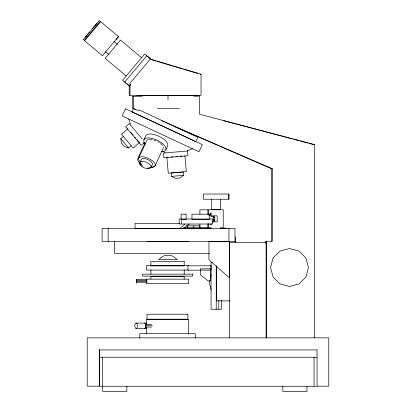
<?xml version="1.0" encoding="UTF-8"?>
<svg xmlns="http://www.w3.org/2000/svg" width="412" height="412" viewBox="0 0 412 412"><rect width="100%" height="100%" fill="white"/><g stroke="black" fill="none" stroke-linecap="round" stroke-linejoin="round"><path stroke-width="0.62" d="M136.66 283.198L136.66 279.29L146.801 279.29L146.801 283.198M136.66 279.557L136.66 280.258L146.801 280.258M146.801 279.557L146.801 279.29M193.789 227.898L193.789 225.853M214.791 221.012L214.791 219.817L213.354 219.817L213.354 221.012L214.791 221.012L214.791 216.856L213.354 216.856M228.887 199.238L228.887 194.037L203.43 194.037L203.43 199.238L228.887 199.238L228.887 194.037M235.479 242.915L235.479 236.874M108.129 241.411L108.171 228.377M228.918 241.411L228.954 228.377M234.953 241.411L234.995 228.377L102.13 228.377L102.094 241.411L235.473 241.411L235.473 242.683M209.62 280.68L209.142 282.441L211.207 290.058M210.254 278.337L211.207 274.825M143.953 139.678L145.745 135.739A12.077 5.104 25 0 1 158.852 136.218A12.077 5.104 25 0 1 167.638 145.946L165.845 149.886M140.106 162.153L141.388 159.377A6.041 2.554 25 0 1 147.939 159.619A6.041 2.554 25 0 1 152.332 164.481L151.055 167.257M144.715 143.592L137.886 158.311A9.059 4.532 25 0 0 141.61 164.774M138.71 158.069L146.77 140.693A9.059 3.826 25 0 1 148.042 139.647M155.128 165.722L163.188 148.351A9.059 3.826 25 0 0 163.327 147.311M133.761 108.078L131.938 111.899L195.767 141.666L197.853 137.294L138.952 109.829M85.572 36.879L89.682 31.982M92.772 28.294L96.887 23.396M85.402 37.075L86.201 36.127M100.58 21.733L84.573 40.803M116.127 39.444L118.471 36.647L100.229 21.342L84.223 40.417L102.464 55.723L118.471 36.647M98.942 20.94L99.23 20.6L83.224 39.676L83.512 39.336M130.501 84.362L129.275 85.825L124.738 82.019L146.816 55.702L151.353 59.508M130.336 85.16L129.523 86.134L122.591 80.319L144.669 54.008L151.137 59.436M208.992 214.966L211.15 212.808L211.15 215.831L217.191 215.831L217.191 221.867L212.355 221.867M208.925 215.507L210.723 213.838L210.723 216.341L213.426 216.341L213.426 221.342L212.345 221.342M180.173 228.32L184.973 224.02M144.38 142.516L141.203 145.225L125.675 126.721L129.306 123.621L142.181 138.962M127.818 128.812L121.489 134.178L133.133 148.057L139.467 142.691L136.928 139.668M131.119 145.75L128.544 147.929L124.347 146.554L121.442 143.082L120.783 138.674L123.358 136.501M183.592 175.327L180.059 177.974L175.548 178.365L171.562 176.377L171.253 173.019L183.288 171.969L183.592 175.327L171.562 176.377M189.278 224.02L183.443 228.32L135.059 228.32L135.059 223.309L179.534 223.309M146.78 323.096L136.104 323.096L135.368 323.461L134.642 325.758L135.368 328.055L136.104 328.416L146.78 328.416M136.104 328.416L136.841 328.055L137.366 327.097L137.567 325.758L136.841 323.461L136.104 323.096M144.411 328.416L145.148 328.055L145.673 327.097L145.874 325.758L145.148 323.461L144.411 323.096M187.398 150.72L192.507 148.753M168.081 157.178L166.845 157.286L168.281 173.22L186.327 171.639L184.895 155.705M171.32 156.895L173.025 156.745M175.873 156.493L177.577 156.344M180.425 156.097L182.042 155.952M135.218 109.396L132.86 108.366L132.86 96.29L142.078 96.274M193.738 96.192L199.48 96.181L199.506 114.227L314.675 144.607L314.675 337.861M200.211 74.201L201.041 74.201L201.041 95.337L129.193 95.337L129.193 85.799M136.969 95.532L199.053 95.532M132.86 96.29L133.148 96.29L133.148 108.366L139.05 110.926M132.86 108.366L133.148 108.366M157.322 108.68L179.313 108.68M313.692 144.607L314.675 144.607M174.719 126.613L271.415 168.76L272.399 168.76L272.399 241.231L265.374 241.231L265.374 243.152M213.354 217.737L214.791 217.737M186.651 225.848L199.83 225.853L199.83 227.898L183.438 227.893M211.15 227.908L208.132 227.908L208.132 223.68M220.209 227.908L223.227 227.908L223.227 209.79L208.132 209.79L208.132 214.621M183.582 228.15L211.135 228.15M220.106 228.15L226.512 228.15M147.084 241.308L188.531 241.308M209.214 253.457L114.691 253.488L114.691 241.411M212.216 262.181L211.068 262.181L211.068 309.232L221.393 309.232L221.393 300.333M188.686 265.616L146.409 265.616L146.409 270.076L188.686 270.076M146.409 279.145L188.686 279.145L188.686 283.605L146.409 283.605M136.66 281.242L146.801 281.242M136.66 282.23L146.801 282.23M229.973 300.873L216.341 300.873L216.341 265.905M145.92 324.486L151.667 324.486M145.415 325.763L152.445 325.763M145.282 327.046L151.667 327.046M316.699 349.937L99.282 349.937L99.282 386.173L87.205 386.173L87.205 337.861L328.776 337.861L328.776 386.173L317.333 386.173M99.647 357.245L317.065 357.245M223.649 120.67L292.577 138.993M293.818 139.323L298.788 140.641M300.029 140.971L308.104 143.118M309.345 143.448L313.068 144.437M201.041 74.201L150.308 59.101L130.017 83.26L130.017 95.337M151.317 59.647L156.205 61.1M157.43 61.465L171.485 65.647M172.71 66.013L182.49 68.922M183.711 69.288L197.77 73.47M161.473 120.654L272.399 168.76M163.626 151.781L165.109 152.471M141.604 57.778L120.464 40.036L105.132 58.313L126.273 76.05M113.836 41.334L117.276 44.223M105.256 51.562L108.696 54.446M210.285 224.025L211.15 224.89L211.15 223.68M130.707 132.252L133.277 135.316M134.745 137.067L135.481 137.943M128.544 147.929L120.783 138.674M128.678 118.991L130.429 124.156M317.065 349.623L317.065 386.26L99.647 386.26L99.647 349.623M314.042 357.245L314.042 386.26M306.971 386.24L306.971 391.4L282.812 391.374L282.812 386.24M271.415 168.76L271.415 241.231M266.358 241.231L266.358 337.861M266.106 338.046L266.106 242.653L229.453 242.653L229.453 338.046M220.502 199.31L220.502 209.564L211.711 209.564L211.711 199.31M218.813 300.333L218.813 309.232M216.233 265.998L216.233 309.232M208.024 214.564L208.024 209.826L199.913 209.826L199.913 214.178M208.024 223.716L208.024 227.862L199.913 227.862L199.913 224.128M195.267 338.164L195.267 333.705L139.828 333.705L139.828 338.164M188.547 333.957L188.547 319.197L146.548 319.197L146.548 324.975M187.754 225.853L187.754 227.898M187.676 225.848L187.676 227.893M184.195 269.778L184.195 274.238M184.195 279.079L184.195 276.385L150.9 276.385L150.9 279.079M181.254 219.004L181.254 224.02M168.014 95.532L168.014 99.915M150.9 269.778L150.9 274.238M146.548 326.901L146.548 333.957M126.87 386.24L126.87 391.4L102.712 391.374L102.67 357.245M154.067 166.371A9.059 4.532 25 0 1 149.906 167.746M150.292 167.375A6.041 3.018 25 0 1 143.541 167.56A6.041 3.018 25 0 1 139.344 162.271M162.591 151.446A12.077 6.041 25 0 1 161.555 151.657M144.88 144.535A12.077 6.041 25 0 1 143.69 142.629M148.706 139.467A9.059 3.826 25 0 1 152.234 139.596M154.392 140.173A9.059 3.826 25 0 1 156.066 140.811M158.172 141.867A9.059 3.826 25 0 1 159.181 142.49M160.515 143.458A9.059 3.826 25 0 1 162.627 145.663M140.399 162.091A9.059 3.826 25 0 1 142.058 156.73A9.059 3.826 25 0 1 154 162.297A9.059 3.826 25 0 1 150.957 167.014M142.84 166.103A6.041 2.554 25 0 1 141.517 161.313A6.041 2.554 25 0 1 150.262 164.924A6.041 2.554 25 0 1 147.408 167.988M145.245 143.994A12.077 5.104 25 0 1 148.887 137.912A12.077 5.104 25 0 1 164.028 144.972A12.077 5.104 25 0 1 161.705 151.673M208.956 241.72L208.956 259.838L229.613 277.956L229.613 241.72L208.956 241.72M212.613 219.009L212.613 224.02L179.117 224.02L179.117 219.004L212.613 219.009M273.12 257.948L270.529 267.517L273.12 277.091L279.928 283.899L289.497 286.489L299.071 283.899L305.879 277.091L308.47 267.517L305.879 257.948L299.071 251.14L289.497 248.549L279.928 251.14L273.12 257.948M125.505 108.825L122.148 115.932L198.975 151.755L202.328 144.648L125.505 108.825M161.097 257.541L158.738 259.663L177.201 259.663L174.848 257.541L171.181 255.419L164.764 255.419L161.097 257.541M187.512 150.983L163.446 153.089L163.904 157.842L187.97 155.736L187.512 150.983M184.89 214.183L181.1 214.183L181.1 219.385L186.136 219.385L186.136 214.183L184.89 214.183M209.25 214.183L191.966 214.183L191.966 219.385L209.25 219.385L209.25 214.183M184.195 261.455L150.9 261.455L150.9 265.91L184.195 265.91L184.195 261.455M211.042 265.807L187.929 265.807L187.929 270.164L211.042 270.164L211.042 265.807M210.707 268.825L200.381 268.825L200.381 274.866L208.127 280.902L210.707 280.902L210.707 268.825M192.528 274.145L142.567 274.145L142.567 276.117L192.528 276.117L192.528 274.145M187.887 314.217L147.038 314.217L147.038 319.357L187.887 319.357L187.887 314.217"/></g></svg>
